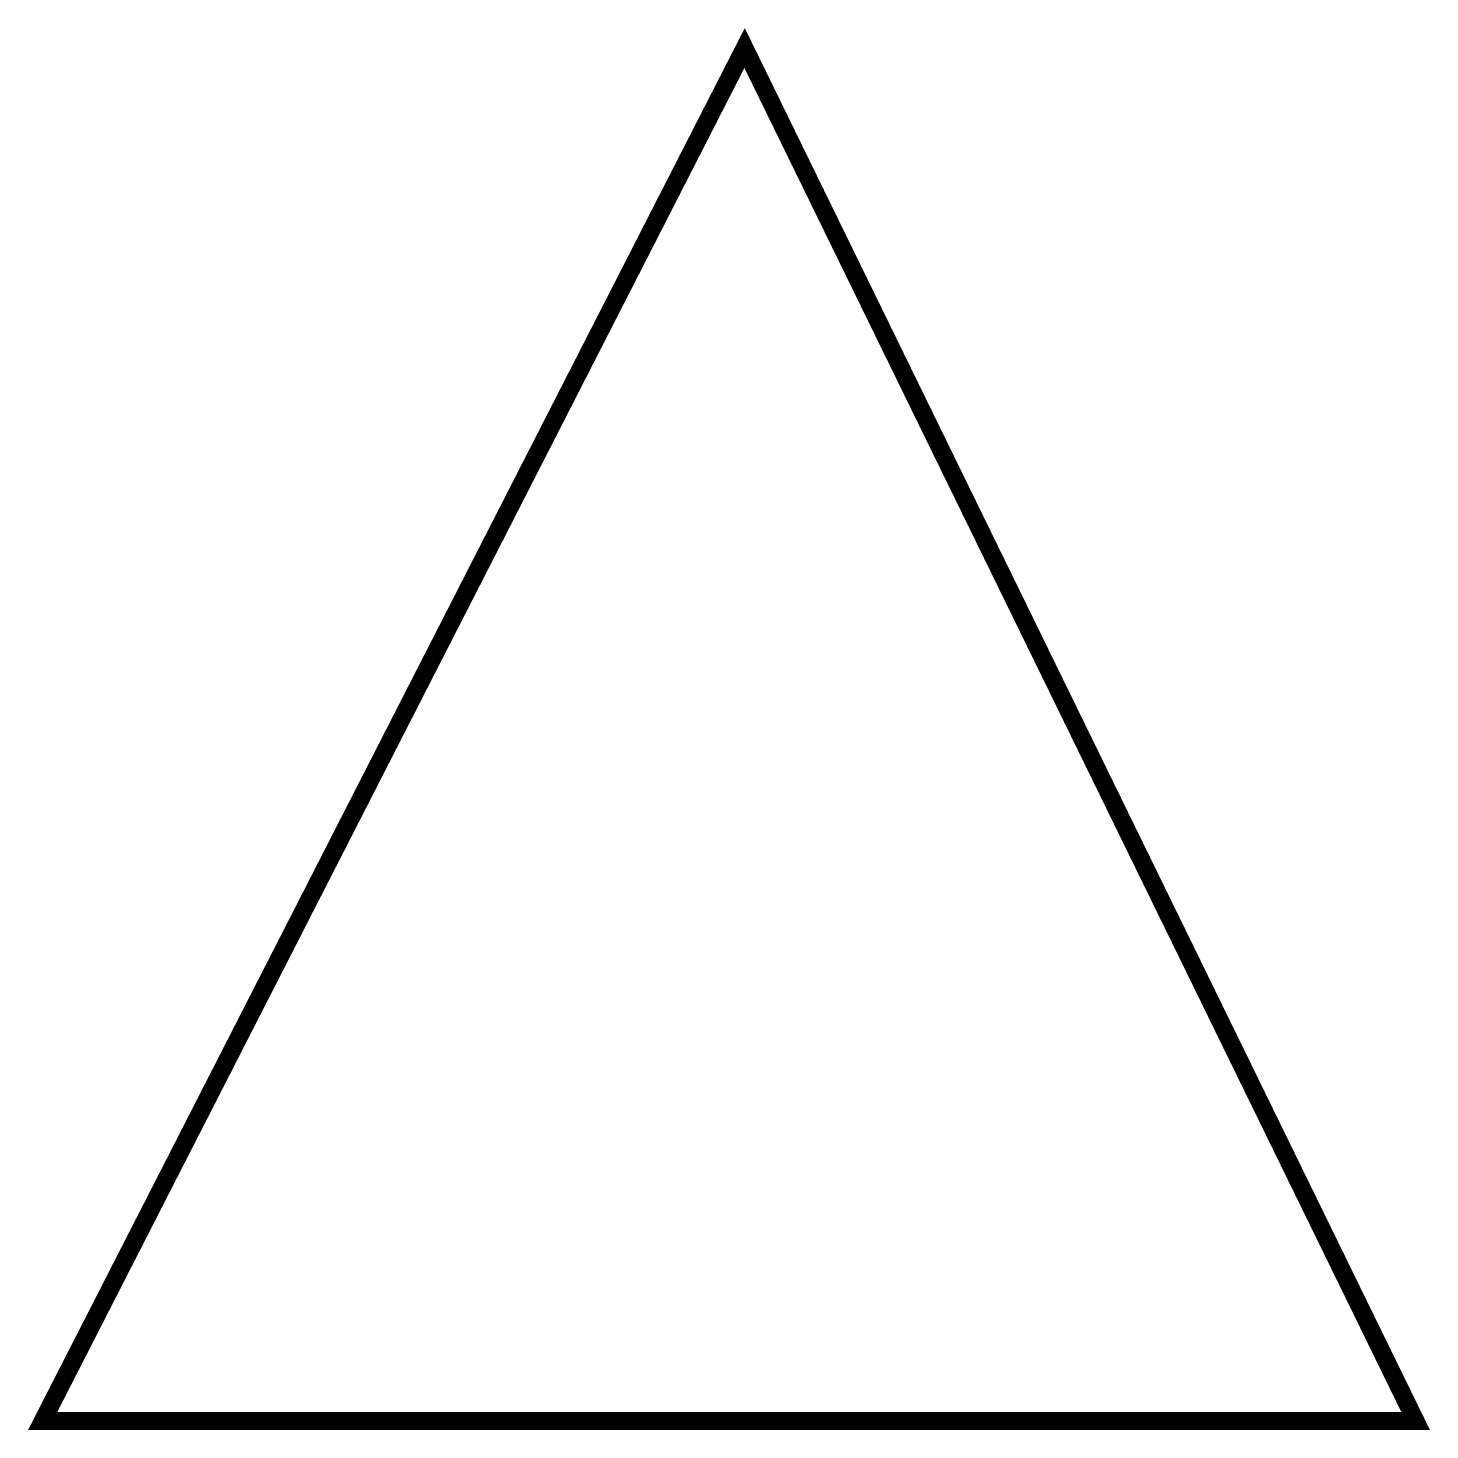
# Model space of a CAD drawing. Extents: x -1.03 to 1.01, y -0.68 to 1.36.
import ezdxf

# ---------------------------------------------------------------- set-up
doc = ezdxf.new("R2010")
doc.units = 0
doc.header["$MEASUREMENT"] = 0
doc.layers.get('0').update_dxf_attribs({"linetype": 'CONTINUOUS'})

msp = doc.modelspace()

# ---------------------------------------------------------------- linework, layer by layer
at = {"color": 7, "lineweight": 25, "const_width": 0.026}
msp.add_lwpolyline([(0.015, 1.3333), (-1.0075, -0.6667), (0.9925, -0.6667)], close=True, dxfattribs=at)

doc.saveas('drawing.dxf')
